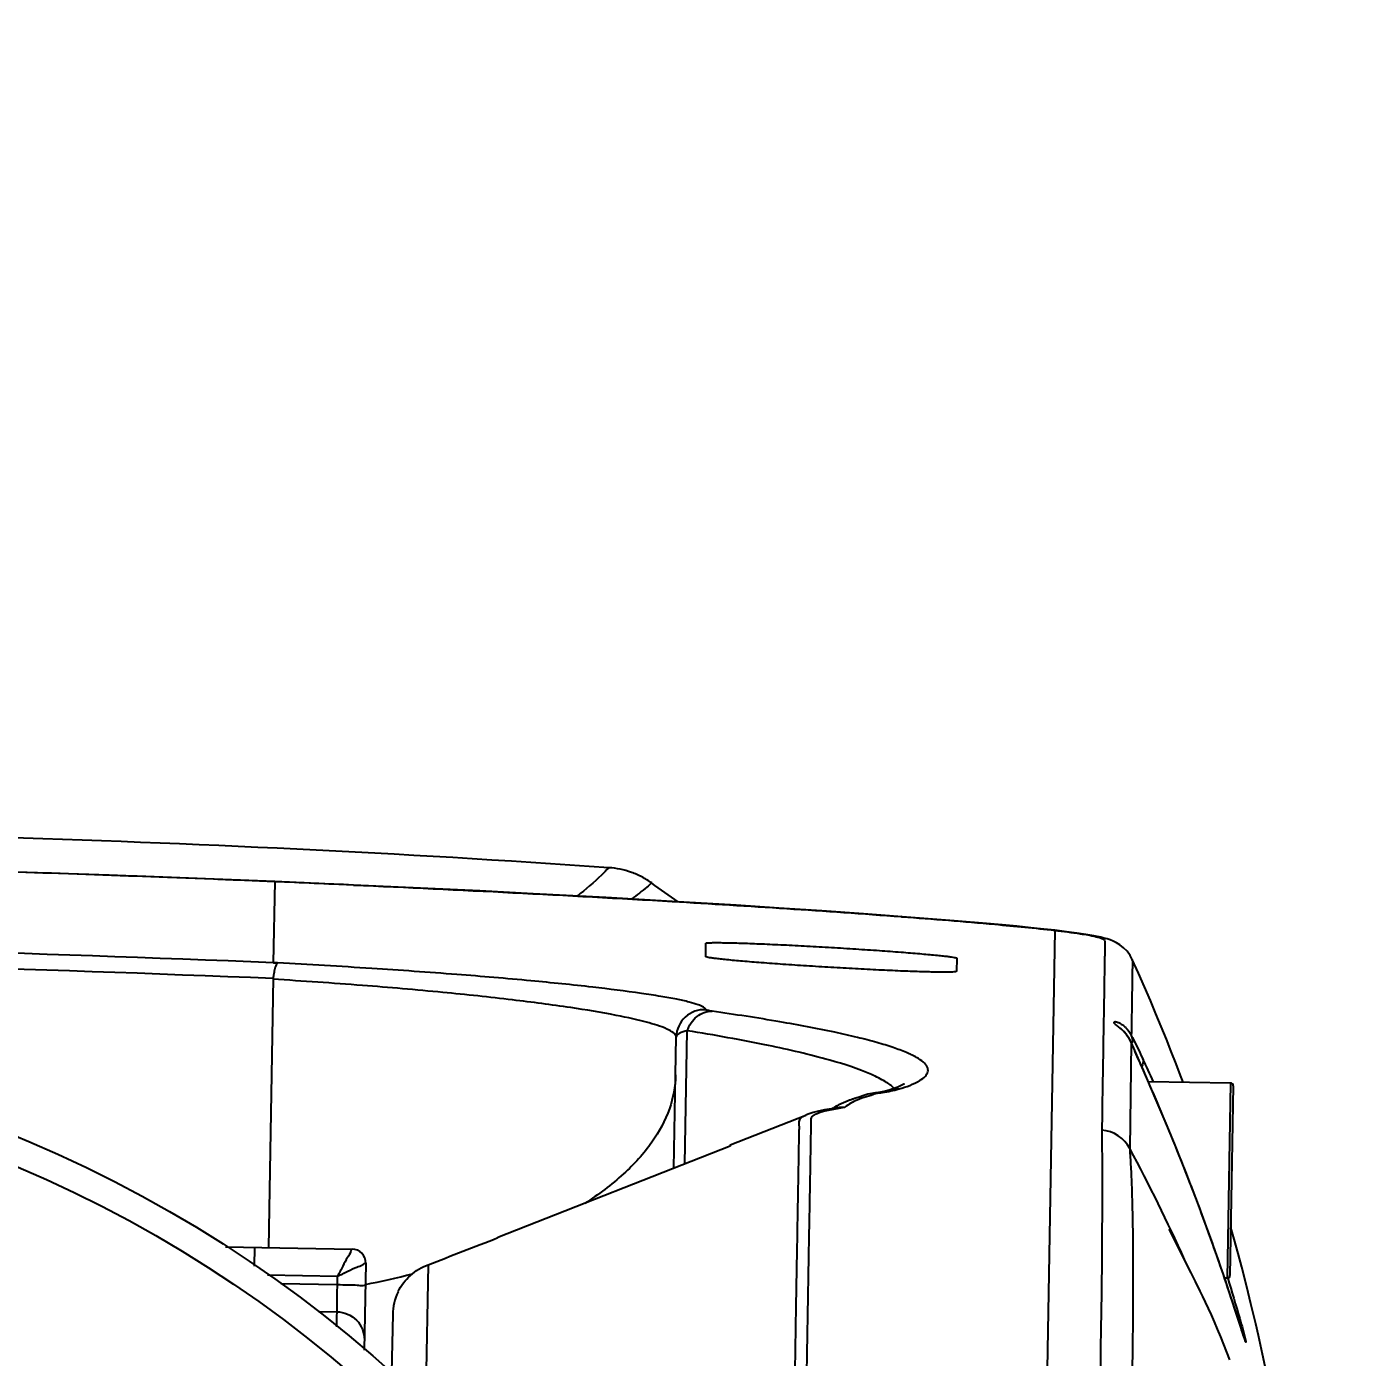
# Model space of a CAD drawing. Header units: millimetres. Extents: x 5828 to 6704, y 123 to 421.
# Drawn here: x 6452.977 to 6455.353, y 277.124 to 279.511 of the extents above; entities that cross this region are included whole.
import ezdxf

# ---------------------------------------------------------------- set-up
doc = ezdxf.new("R2010")
doc.units = ezdxf.units.MM
doc.layers.add('外形图', color=7, linetype='Continuous')
doc.layers.add('尺寸标注', color=7, linetype='Continuous')
doc.styles.add('微软雅黑', font='msyh.ttc', dxfattribs={"height": 1.5})
doc.dimstyles.new('尺寸标注_1_20比例', dxfattribs={"dimtxt": 1.5, "dimasz": 1.25, "dimexe": 0.5, "dimexo": 0.4, "dimgap": 0.5, "dimtad": 1, "dimdec": 1, "dimlfac": 20, "dimdsep": 46, "dimtxsty": '微软雅黑', "dimcen": 0.09, "dimadec": 0, "dimazin": 0, "dimtp": 0.01, "dimtm": 0.01, "dimtfac": 1, "dimtdec": 1, "dimtofl": 0, "dimtmove": 0, "dimatfit": 3, "dimfxl": 1, "dimtolj": 1, "dimarcsym": 0})

# ---------------------------------------------------------------- blocks, each defined once
blk = doc.blocks.new('*D1094')
at = {"layer": 'Defpoints', "color": 0}
for p in [(6458.0147, 282.1502), (6446.1521, 270.8153), (6458.0147, 270.6863)]:
    blk.add_point(p, dxfattribs=at)
at = {"layer": '尺寸标注', "color": 0, "lineweight": -2}
for p, q in [((6446.1521, 271.2153), (6446.1521, 282.6502)), ((6458.0147, 271.0863), (6458.0147, 282.6502)), ((6447.4021, 282.1502), (6456.7647, 282.1502))]:
    blk.add_line(p, q, dxfattribs=at)
at = {"layer": '尺寸标注', "color": 0}
for points in [[(6447.4021, 282.3585), (6447.4021, 281.9418), (6446.1521, 282.1502)], [(6456.7647, 281.9418), (6456.7647, 282.3585), (6458.0147, 282.1502)]]:
    blk.add_solid(points, dxfattribs=at)
at = {"layer": '尺寸标注', "color": 0, "insert": (6452.2031, 283.4218), "char_height": 1.5, "attachment_point": 5, "style": '微软雅黑'}
blk.add_mtext('\\A1;{\\fAlibaba PuHuiTi 3.0 55 Regular|b0|i0|c134|p18;237.4}', dxfattribs=at)
blk = doc.blocks.new('*D1095')
at = {"layer": 'Defpoints', "color": 0}
for p in [(6458.6099, 287.4405), (6445.5413, 244.9578), (6458.6099, 244.9009)]:
    blk.add_point(p, dxfattribs=at)
at = {"layer": '尺寸标注', "color": 0, "lineweight": -2}
for p, q in [((6445.5413, 245.3578), (6445.5413, 287.9405)), ((6458.6099, 245.3009), (6458.6099, 287.9405)), ((6446.7913, 287.4405), (6457.3599, 287.4405))]:
    blk.add_line(p, q, dxfattribs=at)
at = {"layer": '尺寸标注', "color": 0}
for points in [[(6446.7913, 287.6488), (6446.7913, 287.2322), (6445.5413, 287.4405)], [(6457.3599, 287.2322), (6457.3599, 287.6488), (6458.6099, 287.4405)]]:
    blk.add_solid(points, dxfattribs=at)
at = {"layer": '尺寸标注', "color": 0, "insert": (6451.8537, 288.7121), "char_height": 1.5, "attachment_point": 5, "style": '微软雅黑'}
blk.add_mtext('\\A1;{\\fAlibaba PuHuiTi 3.0 55 Regular|b0|i0|c134|p18;260}', dxfattribs=at)

msp = doc.modelspace()

# ---------------------------------------------------------------- linework, layer by layer
at = {"layer": '外形图', "linetype": 'ByBlock'}
for p, q in [((6453.4224, 277.9775), (6453.4198, 277.8321)), ((6453.5636, 277.9714), (6453.4224, 277.9775)), ((6453.5636, 277.9714), (6453.5635, 277.9714)), ((6453.5635, 277.9714), (6453.5636, 277.9714)), ((6453.6839, 277.9659), (6453.5636, 277.9714)), ((6453.7903, 277.9608), (6453.6839, 277.9659)), ((6453.8859, 277.9559), (6453.7903, 277.9608)), ((6454.0159, 277.9489), (6453.8859, 277.9559)), ((6454.135, 277.9421), (6454.0159, 277.9489)), ((6454.2495, 277.9351), (6454.135, 277.9421)), ((6454.3263, 277.9302), (6454.2495, 277.9351)), ((6454.4035, 277.925), (6454.3263, 277.9302)), ((6454.4781, 277.9198), (6454.4035, 277.925)), ((6454.5786, 277.9123), (6454.4781, 277.9198)), ((6454.5457, 277.9148), (6454.5469, 277.9147)), ((6454.5469, 277.9147), (6454.5458, 277.9148)), ((6454.6406, 277.9073), (6454.5786, 277.9123)), ((6454.8211, 277.8902), (6454.7832, 275.7222)), ((6454.8212, 277.8903), (6454.8211, 277.8902)), ((6454.9037, 277.8777), (6454.9035, 277.8777)), ((6454.9093, 277.8763), (6454.9035, 277.8777)), ((6454.1951, 277.8431), (6454.1956, 277.867)), ((6454.9029, 277.8768), (6454.9031, 277.8767)), ((6453.4274, 277.8318), (6453.4198, 277.8322)), ((6454.6452, 277.8405), (6454.6447, 277.8166)), ((6454.9601, 277.838), (6454.9601, 277.8379)), ((6453.4193, 277.8038), (6453.4109, 277.3213)), ((6454.938, 277.7153), (6454.9378, 277.7155)), ((6454.1412, 277.6313), (6454.1424, 277.6991)), ((6454.158, 277.4714), (6454.1622, 277.7102)), ((6454.9532, 277.6983), (6454.953, 277.6986)), ((6454.9581, 277.6885), (6454.9557, 277.4988)), ((6454.9582, 277.6892), (6454.9581, 277.6885)), ((6454.9582, 277.6893), (6454.9585, 277.6885)), ((6454.9583, 277.689), (6454.9582, 277.6893)), ((6454.9585, 277.6885), (6454.9583, 277.689)), ((6454.9881, 277.621), (6454.9585, 277.6885)), ((6454.9786, 277.6426), (6454.9788, 277.6422)), ((6454.9788, 277.6422), (6454.9786, 277.6426)), ((6454.1383, 277.4636), (6454.1412, 277.6313)), ((6455.0014, 277.59), (6454.9881, 277.621)), ((6455.1363, 277.6163), (6454.989, 277.6188)), ((6455.1363, 277.6163), (6455.1302, 277.2663)), ((6454.4702, 277.5909), (6454.4684, 277.5904)), ((6454.4721, 277.5915), (6454.4702, 277.5909)), ((6454.4998, 277.5988), (6454.4894, 277.5972)), ((6455.1412, 277.6112), (6455.1353, 277.2712)), ((6454.4664, 277.5898), (6454.4642, 277.5891)), ((6454.4684, 277.5904), (6454.4664, 277.5898)), ((6455.0139, 277.5606), (6455.0014, 277.59)), ((6454.2393, 277.5056), (6454.3749, 277.559)), ((6455.0257, 277.5324), (6455.0139, 277.5606)), ((6455.0368, 277.5052), (6455.0257, 277.5324)), ((6454.2392, 277.5033), (6453.8222, 277.3392)), ((6454.2393, 277.5056), (6454.2392, 277.5033)), ((6455.0472, 277.4792), (6455.0368, 277.5052)), ((6455.0571, 277.4542), (6455.0472, 277.4792)), ((6455.0664, 277.4303), (6455.0571, 277.4542)), ((6455.075, 277.4077), (6455.0664, 277.4303)), ((6455.083, 277.3865), (6455.075, 277.4077)), ((6455.0903, 277.3667), (6455.083, 277.3865)), ((6455.097, 277.3483), (6455.0903, 277.3667)), ((6455.1428, 277.3365), (6455.1368, 277.3576)), ((6455.0658, 277.2762), (6455.0295, 277.3481)), ((6455.1051, 277.3257), (6455.097, 277.3483)), ((6455.1499, 277.3107), (6455.1428, 277.3365)), ((6453.3339, 277.3227), (6453.5609, 277.3187)), ((6453.3859, 277.3218), (6453.3853, 277.2879)), ((6455.1124, 277.3051), (6455.1051, 277.3257)), ((6455.119, 277.2861), (6455.1124, 277.3051)), ((6455.1564, 277.2862), (6455.1499, 277.3107)), ((6453.5855, 277.2933), (6453.5827, 277.1374)), ((6453.6972, 277.2906), (6453.6928, 277.0403)), ((6455.1264, 277.2646), (6455.119, 277.2861)), ((6455.1624, 277.2628), (6455.1564, 277.2862)), ((6453.4096, 277.2722), (6453.535, 277.27)), ((6453.5335, 277.1791), (6453.535, 277.27)), ((6455.0735, 277.2607), (6455.0658, 277.2762)), ((6455.1302, 277.2663), (6455.1257, 277.2664)), ((6455.134, 277.2418), (6455.1264, 277.2646)), ((6455.168, 277.2408), (6455.1624, 277.2628)), ((6453.4334, 277.2567), (6453.5348, 277.255)), ((6455.173, 277.2202), (6455.168, 277.2408)), ((6455.1776, 277.2013), (6455.173, 277.2202)), ((6453.5008, 277.2068), (6453.5339, 277.2062)), ((6453.6339, 277.2012), (6453.632, 277.0974)), ((6455.1815, 277.1844), (6455.1776, 277.2013)), ((6455.1596, 277.1638), (6455.1584, 277.1673)), ((6455.1607, 277.1604), (6455.1596, 277.1638)), ((6455.1862, 277.1635), (6455.1815, 277.1844)), ((6455.1899, 277.1472), (6455.1862, 277.1635)), ((6455.1613, 277.1587), (6455.1607, 277.1604)), ((6455.1617, 277.1574), (6455.1613, 277.1587)), ((6455.162, 277.1567), (6455.1617, 277.1574)), ((6455.1622, 277.1561), (6455.162, 277.1567)), ((6455.1624, 277.1556), (6455.1622, 277.1561)), ((6455.1936, 277.1301), (6455.1899, 277.1472))]:
    msp.add_line(p, q, dxfattribs=at)
for points in [[(6453.4224, 277.9775), (6453.3294, 277.9812), (6453.2299, 277.9851), (6453.1254, 277.9889), (6453.0159, 277.9927), (6452.9016, 277.9964), (6452.8226, 277.9988)], [(6454.8211, 277.8903), (6454.8018, 277.8924), (6454.778, 277.8949), (6454.7528, 277.8974), (6454.7265, 277.8999), (6454.6989, 277.9024), (6454.6406, 277.9073)], [(6454.9036, 277.8777), (6454.8912, 277.8803), (6454.8769, 277.8828), (6454.8606, 277.8853), (6454.8419, 277.8878), (6454.8212, 277.8903)], [(6454.9601, 277.8379), (6454.9563, 277.845), (6454.9507, 277.8526), (6454.9443, 277.8591), (6454.9378, 277.8641), (6454.9316, 277.8679), (6454.9258, 277.8707), (6454.9203, 277.8729), (6454.9149, 277.8747), (6454.9093, 277.8763)], [(6455.0512, 277.6178), (6455.0467, 277.6299), (6455.0386, 277.6511), (6455.0301, 277.6728), (6455.0213, 277.6949), (6455.0121, 277.7175), (6455.0026, 277.7407), (6454.9925, 277.7644), (6454.982, 277.7887), (6454.9711, 277.8137), (6454.9601, 277.838)], [(6454.9585, 277.6885), (6454.9564, 277.6929), (6454.9539, 277.6973), (6454.9512, 277.7012), (6454.9486, 277.7046), (6454.9462, 277.7075), (6454.9439, 277.7099), (6454.9419, 277.7118), (6454.9402, 277.7134), (6454.938, 277.7153)], [(6454.4754, 277.5924), (6454.4746, 277.5922), (6454.4739, 277.592), (6454.4721, 277.5915)], [(6454.5243, 277.6039), (6454.5215, 277.6031), (6454.5173, 277.6021), (6454.5117, 277.6009), (6454.5049, 277.5997), (6454.4998, 277.5988)], [(6454.5509, 277.6144), (6454.551, 277.6145), (6454.5504, 277.6141), (6454.5482, 277.6129), (6454.5446, 277.6112), (6454.5394, 277.609), (6454.5326, 277.6065), (6454.5243, 277.6039)], [(6454.4346, 277.5724), (6454.4207, 277.5703), (6454.4082, 277.5681), (6454.3975, 277.5658), (6454.3879, 277.5633), (6454.3792, 277.5606), (6454.3749, 277.559)], [(6454.4642, 277.5891), (6454.4631, 277.5888), (6454.4619, 277.5884), (6454.4607, 277.588), (6454.4595, 277.5876), (6454.4583, 277.5872), (6454.4571, 277.5868), (6454.4558, 277.5864), (6454.4545, 277.5859), (6454.4532, 277.5854), (6454.4519, 277.585), (6454.4505, 277.5845), (6454.4492, 277.5839), (6454.4478, 277.5834), (6454.4464, 277.5828), (6454.4451, 277.5823), (6454.4437, 277.5817), (6454.4423, 277.5811), (6454.4409, 277.5805), (6454.4395, 277.5799), (6454.4381, 277.5792), (6454.4367, 277.5786), (6454.4353, 277.5779), (6454.4339, 277.5772), (6454.4325, 277.5765), (6454.4311, 277.5757), (6454.4297, 277.5749), (6454.4282, 277.5742), (6454.4268, 277.5733), (6454.4254, 277.5725), (6454.424, 277.5716), (6454.4226, 277.5708), (6454.4222, 277.5705)], [(6455.0295, 277.3481), (6455.0266, 277.3538), (6455.0265, 277.3541)], [(6455.135, 277.12), (6455.1297, 277.1339), (6455.1243, 277.1478), (6455.1187, 277.1615), (6455.1131, 277.1749), (6455.1074, 277.188), (6455.1019, 277.2005), (6455.0965, 277.2123), (6455.0914, 277.2234), (6455.0866, 277.2337), (6455.082, 277.2433), (6455.0735, 277.2607)], [(6455.1424, 277.2164), (6455.1415, 277.2193), (6455.134, 277.2418)], [(6455.1584, 277.1673), (6455.154, 277.181), (6455.1534, 277.1826), (6455.1529, 277.1843), (6455.1523, 277.1861), (6455.1517, 277.1879), (6455.1424, 277.2164)], [(6455.1625, 277.1552), (6455.1625, 277.1552), (6455.1625, 277.1553), (6455.1624, 277.1555), (6455.1624, 277.1556)], [(6455.1999, 277.0999), (6455.1988, 277.1055), (6455.1986, 277.1064), (6455.1984, 277.1073), (6455.1982, 277.1084), (6455.1936, 277.1301)]]:
    msp.add_lwpolyline(points, dxfattribs=at)
for radius in [2.325, 2.275, 1.825, 1.825, 1.775]:
    msp.add_circle((6452.0766, 275.3693), radius, dxfattribs=at)
for centre, radius, start, end in [((6452.1003, 250.2624), 27.8066, 86.03834, 88.34867), ((6451.1941, 223.8165), 54.2068, 87.75911, 88.27843), ((6451.3067, 226.7523), 51.2688, 87.63499, 87.75655), ((6451.6476, 234.9654), 43.0486, 87.44926, 87.63724), ((6450.991, 273.5594), 5.3994, 54.25, 54.866), ((6454.8905, 277.8202), 0.0589, 77.2576, 86.1728), ((6451.2121, 223.551), 54.326, 87.67061, 89.04209), ((6451.2135, 223.5817), 54.2669, 87.6704, 89.04216), ((6454.1924, 277.698), 0.05, 86.8512, 178.7077), ((6454.8735, 277.6366), 0.1016, 50.2356, 50.8493), ((6454.8972, 277.6618), 0.0669, 29.6282, 33.0503), ((6454.8977, 277.6621), 0.0663, 28.4692, 29.625), ((6454.898, 277.6622), 0.066, 24.8595, 28.4713), ((6454.8984, 277.6624), 0.0655, 24.1748, 24.8563), ((6454.937, 277.6934), 0.0232, 343.2111, 346.9653), ((6454.9373, 277.6934), 0.0229, 346.9715, 347.9924), ((6452.7017, 276.5849), 2.5183, 24.2371, 25.2727), ((6455.1362, 277.6113), 0.005, 359, 89), ((6454.4965, 277.5493), 0.0484, 115.9933, 118.319), ((6454.4966, 277.5489), 0.0488, 98.5035, 115.9299), ((6454.516, 277.0455), 0.532, 97.6943, 98.8023), ((6454.4412, 277.5238), 0.049, 85.8358, 97.7419), ((6454.9015, 277.4709), 0.061, 27.2694, 86.135), ((6452.2921, 276.0598), 3.0275, 24.1855, 28.3799), ((6448.4249, 291.0457), 14.7309, 290.97168, 291.4934), ((6453.5605, 277.2937), 0.025, 359, 89), ((6453.2641, 278.8687), 1.6451, 281.2464, 284.2623), ((6455.1303, 277.2713), 0.005, 269, 359), ((6453.7338, 277.1994), 0.1, 154.6326, 179)]:
    msp.add_arc(centre, radius, start, end, dxfattribs=at)
for points, knots in [([(6454.0213, 278.0025), (6454.0171, 277.998), (6453.9993, 277.9798), (6453.9799, 277.9633), (6453.9644, 277.9517)], [0, 0, 0, 0, 0.241027, 1, 1, 1, 1]), ([(6454.0984, 277.9751), (6454.0927, 277.9791), (6454.081, 277.9863), (6454.0557, 277.9973), (6454.0352, 278.0016), (6454.0214, 278.0025)], [0, 0, 0, 0, 0.249752, 0.499931, 1, 1, 1, 1]), ([(6454.0982, 277.9752), (6454.0954, 277.9727), (6454.0837, 277.9627), (6454.0717, 277.9532), (6454.0623, 277.9463)], [0, 0, 0, 0, 0.24467, 1, 1, 1, 1]), ([(6453.5636, 277.9714), (6453.7542, 277.9629), (6454.0818, 277.9463), (6454.409, 277.9251), (6454.5457, 277.9148)], [0, 0, 0, 0, 0.581863, 1, 1, 1, 1]), ([(6454.5469, 277.9147), (6454.6026, 277.9105), (6454.694, 277.9031), (6454.7853, 277.8943), (6454.8211, 277.8902)], [0, 0, 0, 0, 0.608136, 1, 1, 1, 1]), ([(6454.8212, 277.8902), (6454.8364, 277.8884), (6454.8609, 277.8853), (6454.8853, 277.8812), (6454.8944, 277.8791)], [0, 0, 0, 0, 0.621333, 1, 1, 1, 1]), ([(6454.8944, 277.8791), (6454.8952, 277.8789), (6454.8981, 277.8782), (6454.9009, 277.8774), (6454.9029, 277.8768)], [0, 0, 0, 0, 0.288251, 1, 1, 1, 1]), ([(6454.1956, 277.867), (6454.1956, 277.8674), (6454.1977, 277.8676), (6454.2004, 277.868), (6454.2061, 277.8681), (6454.2133, 277.8682), (6454.2228, 277.8681), (6454.2391, 277.8679), (6454.2636, 277.8672), (6454.2972, 277.8659), (6454.3356, 277.8642), (6454.3773, 277.862), (6454.4206, 277.8596), (6454.4639, 277.8569), (6454.5055, 277.8541), (6454.5438, 277.8513), (6454.5774, 277.8486), (6454.6018, 277.8464), (6454.618, 277.8448), (6454.6275, 277.8437), (6454.6347, 277.8428), (6454.6404, 277.842), (6454.6431, 277.8412), (6454.6452, 277.8409), (6454.6452, 277.8405)], [0, 0, 0, 0, 0.002643, 0.009889, 0.021818, 0.038338, 0.059296, 0.084497, 0.146615, 0.222307, 0.308655, 0.402335, 0.499744, 0.597143, 0.690801, 0.777135, 0.852842, 0.915027, 0.940282, 0.961309, 0.977909, 0.989927, 0.997269, 1, 1, 1, 1]), ([(6454.9031, 277.8767), (6454.9049, 277.8761), (6454.9076, 277.8751), (6454.9113, 277.8723), (6454.9111, 277.868), (6454.9108, 277.8636), (6454.911, 277.8569), (6454.9106, 277.8477), (6454.9105, 277.8304), (6454.9099, 277.8045), (6454.9094, 277.7676), (6454.9086, 277.7225), (6454.9077, 277.6681), (6454.9066, 277.6035), (6454.9059, 277.5569), (6454.9056, 277.5317)], [0, 0, 0, 0, 0.016203, 0.025257, 0.037363, 0.050148, 0.063905, 0.094337, 0.129024, 0.212482, 0.316996, 0.445286, 0.600071, 0.784123, 1, 1, 1, 1]), ([(6453.4274, 277.8318), (6453.4264, 277.8316), (6453.4246, 277.8285), (6453.4228, 277.8231), (6453.4212, 277.8162), (6453.4202, 277.8095), (6453.4195, 277.8057), (6453.4194, 277.8038)], [0, 0, 0, 0, 0.104539, 0.31048, 0.615085, 0.799003, 1, 1, 1, 1]), ([(6453.4201, 277.8321), (6453.4212, 277.8323), (6453.4237, 277.8318), (6453.4262, 277.8319), (6453.4274, 277.8318)], [0, 0, 0, 0, 0.471441, 1, 1, 1, 1]), ([(6454.1951, 277.7479), (6454.1949, 277.7498), (6454.1899, 277.7537), (6454.1799, 277.7575), (6454.1635, 277.7623), (6454.1412, 277.7671), (6454.1126, 277.7722), (6454.0625, 277.7799), (6453.985, 277.7895), (6453.8746, 277.8007), (6453.7424, 277.8118), (6453.5909, 277.8225), (6453.4837, 277.8288), (6453.4274, 277.8318)], [0, 0, 0, 0, 0.007275, 0.021347, 0.043061, 0.072584, 0.109949, 0.155135, 0.268709, 0.412411, 0.584496, 0.781942, 1, 1, 1, 1]), ([(6454.6447, 277.8166), (6454.6447, 277.8161), (6454.6426, 277.8158), (6454.6399, 277.8154), (6454.6342, 277.8152), (6454.627, 277.8151), (6454.6175, 277.8151), (6454.6012, 277.8154), (6454.5767, 277.816), (6454.5431, 277.8173), (6454.5047, 277.8191), (6454.463, 277.8212), (6454.4197, 277.8236), (6454.3764, 277.8263), (6454.3348, 277.8291), (6454.2965, 277.8319), (6454.2629, 277.8346), (6454.2385, 277.8368), (6454.2223, 277.8385), (6454.2128, 277.8396), (6454.2056, 277.8406), (6454.1999, 277.8414), (6454.1972, 277.8422), (6454.1951, 277.8427), (6454.1951, 277.8431)], [0, 0, 0, 0, 0.002735, 0.010003, 0.021937, 0.038454, 0.059407, 0.084599, 0.146698, 0.222366, 0.308689, 0.402341, 0.49972, 0.59709, 0.690718, 0.777024, 0.852706, 0.914872, 0.940121, 0.961148, 0.977754, 0.989788, 0.997165, 1, 1, 1, 1]), ([(6454.9601, 277.8379), (6454.9608, 277.8364), (6454.96, 277.8329), (6454.9604, 277.8277), (6454.9602, 277.8222), (6454.9601, 277.8138), (6454.9599, 277.8022), (6454.9597, 277.7867), (6454.9594, 277.769), (6454.959, 277.7405), (6454.9586, 277.7179), (6454.9584, 277.7019)], [0, 0, 0, 0, 0.036013, 0.073891, 0.114712, 0.15876, 0.257454, 0.371032, 0.500836, 0.648111, 1, 1, 1, 1]), ([(6454.1424, 277.6991), (6454.1422, 277.7014), (6454.1382, 277.7066), (6454.1221, 277.7158), (6454.0867, 277.7268), (6454.0277, 277.7397), (6453.9459, 277.7532), (6453.8421, 277.7667), (6453.7175, 277.7799), (6453.5743, 277.7922), (6453.4727, 277.7992), (6453.4193, 277.8025)], [0, 0, 0, 0, 0.009274, 0.024357, 0.076211, 0.15847, 0.271238, 0.41391, 0.585046, 0.781919, 1, 1, 1, 1]), ([(6454.1622, 277.7102), (6454.1653, 277.72), (6454.1767, 277.738), (6454.1973, 277.7454), (6454.2069, 277.7451)], [0, 0, 0, 0, 0.518248, 1, 1, 1, 1]), ([(6454.2069, 277.7451), (6454.2052, 277.7453), (6454.2023, 277.7457), (6454.1985, 277.7465), (6454.1965, 277.7471), (6454.1952, 277.7476), (6454.1951, 277.7479)], [0, 0, 0, 0, 0.422183, 0.727959, 0.918549, 1, 1, 1, 1]), ([(6454.5418, 277.6058), (6454.5546, 277.6097), (6454.5717, 277.6154), (6454.5888, 277.6273), (6454.5947, 277.6364), (6454.593, 277.6464), (6454.5849, 277.655), (6454.5721, 277.6634), (6454.5537, 277.672), (6454.5299, 277.6808), (6454.5005, 277.6897), (6454.4655, 277.6988), (6454.4076, 277.7119), (6454.3209, 277.728), (6454.2474, 277.7393), (6454.2069, 277.7451)], [0, 0, 0, 0, 0.0849, 0.112003, 0.131523, 0.149173, 0.172074, 0.204001, 0.246384, 0.29983, 0.364649, 0.441029, 0.529099, 0.740677, 1, 1, 1, 1]), ([(6454.9376, 277.7154), (6454.9356, 277.717), (6454.9325, 277.7194), (6454.9288, 277.7221), (6454.9272, 277.7248), (6454.9286, 277.7268), (6454.9319, 277.7262), (6454.9373, 277.7243), (6454.9418, 277.7214), (6454.9445, 277.7193)], [0, 0, 0, 0, 0.229751, 0.343527, 0.431465, 0.464614, 0.532142, 0.696037, 1, 1, 1, 1]), ([(6454.953, 277.6986), (6454.9519, 277.7004), (6454.9476, 277.7062), (6454.9424, 277.7114), (6454.9384, 277.7147)], [0, 0, 0, 0, 0.29678, 1, 1, 1, 1]), ([(6454.9445, 277.7193), (6454.9457, 277.7183), (6454.9513, 277.7134), (6454.9558, 277.7072), (6454.9584, 277.7019)], [0, 0, 0, 0, 0.214861, 1, 1, 1, 1]), ([(6454.1622, 277.7102), (6454.1572, 277.709), (6454.1501, 277.7073), (6454.1426, 277.7017), (6454.1424, 277.6991)], [0, 0, 0, 0, 0.661854, 1, 1, 1, 1]), ([(6454.5331, 277.6066), (6454.5285, 277.6115), (6454.5154, 277.6208), (6454.4773, 277.6395), (6454.407, 277.6616), (6454.2965, 277.6871), (6454.2108, 277.7023), (6454.1622, 277.7102)], [0, 0, 0, 0, 0.051885, 0.122967, 0.327618, 0.619245, 1, 1, 1, 1]), ([(6454.9584, 277.7019), (6454.9598, 277.6992), (6454.9668, 277.6853), (6454.9736, 277.6713), (6454.9789, 277.66)], [0, 0, 0, 0, 0.199832, 1, 1, 1, 1]), ([(6454.9786, 277.6426), (6454.9767, 277.647), (6454.9699, 277.6624), (6454.9632, 277.6777), (6454.9585, 277.6885)], [0, 0, 0, 0, 0.29198, 1, 1, 1, 1]), ([(6454.9789, 277.66), (6454.9794, 277.659), (6454.9806, 277.6544), (6454.9789, 277.6494), (6454.977, 277.6463)], [0, 0, 0, 0, 0.23005, 1, 1, 1, 1]), ([(6455.1623, 277.1558), (6455.1594, 277.1638), (6455.1522, 277.1868), (6455.1305, 277.2531), (6455.093, 277.3619), (6455.0393, 277.5013), (6454.9987, 277.5968), (6454.9788, 277.6422)], [0, 0, 0, 0, 0.049411, 0.138682, 0.402179, 0.71348, 1, 1, 1, 1]), ([(6454.1412, 277.6313), (6454.1409, 277.6105), (6454.1326, 277.5672), (6454.0993, 277.5062), (6454.0468, 277.4491), (6454.0029, 277.4164), (6453.9785, 277.4006)], [0, 0, 0, 0, 0.212537, 0.442511, 0.702691, 1, 1, 1, 1]), ([(6454.5, 277.5976), (6454.495, 277.5946), (6454.4833, 277.592), (6454.4643, 277.5852), (6454.4511, 277.5784), (6454.4447, 277.5727)], [0, 0, 0, 0, 0.286786, 0.579955, 1, 1, 1, 1]), ([(6454.4894, 277.5972), (6454.4921, 277.5976), (6454.4956, 277.5978), (6454.4992, 277.5977), (6454.5, 277.5976)], [0, 0, 0, 0, 0.765079, 1, 1, 1, 1]), ([(6454.5, 277.5976), (6454.5041, 277.5982), (6454.5181, 277.6004), (6454.5322, 277.6029), (6454.5418, 277.6058)], [0, 0, 0, 0, 0.293236, 1, 1, 1, 1]), ([(6454.3542, 275.8321), (6454.3564, 275.9571), (6454.361, 276.1979), (6454.366, 276.492), (6454.3698, 276.7108), (6454.3724, 276.8595), (6454.3748, 276.9962), (6454.377, 277.1198), (6454.3788, 277.2294), (6454.3805, 277.324), (6454.3817, 277.3932), (6454.3826, 277.4405), (6454.3831, 277.4699), (6454.3835, 277.495), (6454.3838, 277.5158), (6454.3843, 277.5325), (6454.3844, 277.5446), (6454.3838, 277.5553), (6454.3948, 277.5627), (6454.4116, 277.5671), (6454.426, 277.5699), (6454.4345, 277.5712)], [0, 0, 0, 0, 0.211211, 0.406901, 0.496996, 0.580973, 0.65816, 0.727961, 0.789818, 0.84326, 0.887854, 0.906724, 0.923258, 0.937413, 0.949174, 0.958544, 0.965403, 0.970041, 0.975411, 0.985431, 1, 1, 1, 1]), ([(6454.3346, 275.921), (6454.3367, 276.0342), (6454.3408, 276.2525), (6454.3461, 276.5649), (6454.351, 276.8446), (6454.3547, 277.0538), (6454.3572, 277.1994), (6454.3588, 277.2905), (6454.3601, 277.3686), (6454.3611, 277.4253), (6454.3618, 277.4638), (6454.3622, 277.4875), (6454.3625, 277.5075), (6454.3628, 277.524), (6454.3632, 277.5354), (6454.363, 277.5427), (6454.3629, 277.5469), (6454.3635, 277.5506), (6454.3656, 277.554), (6454.3696, 277.5567), (6454.3729, 277.5582), (6454.3749, 277.559)], [0, 0, 0, 0, 0.20667, 0.398339, 0.569983, 0.717054, 0.780128, 0.835661, 0.883283, 0.922677, 0.939205, 0.953576, 0.965769, 0.975792, 0.983595, 0.986613, 0.989106, 0.99124, 0.993388, 0.996169, 1, 1, 1, 1]), ([(6454.9056, 277.5317), (6454.9053, 277.5124), (6454.9064, 277.4709), (6454.9059, 277.3981), (6454.9055, 277.2575), (6454.902, 277.0842), (6454.8996, 276.8805), (6454.8972, 276.764), (6454.8965, 276.7024)], [0, 0, 0, 0, 0.069771, 0.150386, 0.263094, 0.578487, 0.777205, 1, 1, 1, 1]), ([(6454.9557, 277.4988), (6454.9558, 277.4934), (6454.9568, 277.477), (6454.9588, 277.4415), (6454.9605, 277.384), (6454.9615, 277.3024), (6454.9613, 277.1971), (6454.9595, 277.0693), (6454.9584, 276.9204), (6454.9565, 276.8144), (6454.9555, 276.7582)], [0, 0, 0, 0, 0.021846, 0.066662, 0.144095, 0.254491, 0.397217, 0.570555, 0.772396, 1, 1, 1, 1]), ([(6453.5609, 277.3187), (6453.5593, 277.3187), (6453.5583, 277.3106), (6453.5513, 277.303), (6453.5442, 277.2868), (6453.5382, 277.276), (6453.535, 277.27)], [0, 0, 0, 0, 0.085042, 0.313108, 0.634306, 1, 1, 1, 1]), ([(6453.535, 277.27), (6453.5412, 277.273), (6453.5523, 277.2779), (6453.5691, 277.2871), (6453.5768, 277.2879), (6453.5855, 277.2948), (6453.5855, 277.2933)], [0, 0, 0, 0, 0.36726, 0.689864, 0.917781, 1, 1, 1, 1]), ([(6453.6435, 277.2423), (6453.6489, 277.2532), (6453.6643, 277.2732), (6453.6858, 277.2862), (6453.6972, 277.2906)], [0, 0, 0, 0, 0.499872, 1, 1, 1, 1]), ([(6455.1312, 277.2663), (6455.1387, 277.2424), (6455.1496, 277.2057), (6455.1601, 277.1688), (6455.1631, 277.1559)], [0, 0, 0, 0, 0.653976, 1, 1, 1, 1]), ([(6453.5348, 277.255), (6453.5412, 277.2549), (6453.5525, 277.2543), (6453.5693, 277.255), (6453.5769, 277.2524), (6453.5848, 277.2545), (6453.5848, 277.2532)], [0, 0, 0, 0, 0.382563, 0.706855, 0.923605, 1, 1, 1, 1]), ([(6453.5339, 277.2062), (6453.5467, 277.206), (6453.573, 277.195), (6453.5833, 277.1683), (6453.5831, 277.1557)], [0, 0, 0, 0, 0.501228, 1, 1, 1, 1]), ([(6455.1635, 277.1525), (6455.1634, 277.1527), (6455.163, 277.1538), (6455.1626, 277.1549), (6455.1623, 277.1558)], [0, 0, 0, 0, 0.177226, 1, 1, 1, 1]), ([(6455.1631, 277.1559), (6455.1633, 277.1551), (6455.1635, 277.1538), (6455.164, 277.1526), (6455.1638, 277.1514), (6455.1636, 277.1522), (6455.1635, 277.1525)], [0, 0, 0, 0, 0.493776, 0.772401, 0.840558, 1, 1, 1, 1])]:
    msp.add_open_spline(points, degree=3, knots=knots, dxfattribs=at)
for points in [[(6454.9584, 277.7019), (6454.9602, 277.6979), (6454.9607, 277.693), (6454.9598, 277.6886)], [(6454.5243, 277.6039), (6454.5299, 277.6056), (6454.5359, 277.6062), (6454.5418, 277.6058)]]:
    msp.add_open_spline(points, degree=3, dxfattribs=at)

# ---------------------------------------------------------------- dimensions: what is measured, and where the dimension line sits
at = {"layer": '尺寸标注'}
for base, p1, p2, text, picture, middle in [((6458.6099, 287.4405), (6445.5413, 244.9578), (6458.6099, 244.9009), '{\\fAlibaba PuHuiTi 3.0 55 Regular|b0|i0|c134|p18;260}', '*D1095', (6451.8537, 287.4405)), ((6458.0147, 282.1502), (6446.1521, 270.8153), (6458.0147, 270.6863), '{\\fAlibaba PuHuiTi 3.0 55 Regular|b0|i0|c134|p18;237.4}', '*D1094', (6452.2031, 282.1502))]:
    dim = msp.add_linear_dim(base=base, p1=p1, p2=p2, text=text, dimstyle='尺寸标注_1_20比例', dxfattribs=at)
    dim.commit()
    dim.dimension.update_dxf_attribs({"geometry": picture, "text_midpoint": middle, "dimtype": 160})

doc.saveas('drawing.dxf')
